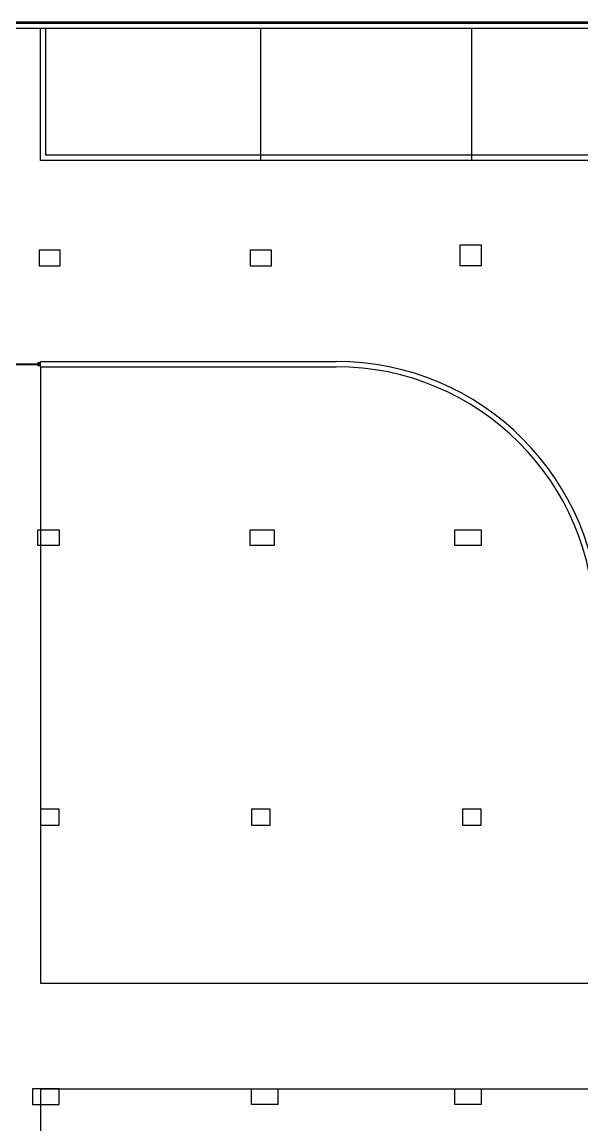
# Model space of a CAD drawing. Header units: millimetres. Extents: x -7718 to 421089, y 87466 to 341395.
# Drawn here: x 274853 to 296075, y 212135 to 253959 of the extents above; entities that cross this region are included whole.
import ezdxf

# ---------------------------------------------------------------- set-up
doc = ezdxf.new("R2010")
doc.units = ezdxf.units.MM
doc.header["$LTSCALE"] = 200
doc.header["$MEASUREMENT"] = 0
doc.layers.add('e-plan', color=9, linetype='CONTINUOUS')

msp = doc.modelspace()

# ---------------------------------------------------------------- linework, layer by layer
at = {"layer": 'e-plan'}
for p, q in [((296783, 253909), (179603, 253909)), ((329653, 253959), (250703, 253959)), ((296783, 253709), (179103, 253709)), ((275553, 248709), (275553, 253709)), ((275753, 248909), (275753, 253709)), ((283903, 248709), (283903, 253705)), ((291903, 248712), (291903, 253709)), ((296783, 248909), (275753, 248909)), ((296783, 248709), (275553, 248709)), ((268403, 240997), (275503, 240997)), ((268403, 240977), (275503, 240977)), ((275553, 241037), (275453, 241037)), ((275453, 241037), (275453, 241002)), ((275453, 241002), (275503, 241002)), ((275503, 240972), (275453, 240972)), ((275453, 240972), (275453, 240937)), ((275453, 240937), (275553, 240937)), ((275503, 241002), (275503, 240972)), ((275553, 241089), (286753, 241089)), ((275553, 240889), (275553, 241089)), ((275553, 241002), (275553, 241037)), ((275553, 240972), (275553, 241002)), ((275553, 240937), (275553, 240972)), ((275553, 240889), (275553, 217509)), ((275553, 240889), (286753, 240889)), ((275553, 217509), (296553, 217509)), ((275553, 213509), (275553, 187709)), ((275553, 213509), (296553, 213509))]:
    msp.add_line(p, q, dxfattribs=at)
at = {"layer": 'e-plan', "ltscale": 0.5}
for p, q in [((291453, 245509), (292253, 245509)), ((291453, 244709), (291453, 245509)), ((292253, 245509), (292253, 244709)), ((276303, 245309), (275503, 245309)), ((275503, 245309), (275503, 244709)), ((276303, 244709), (276303, 245309)), ((284303, 245309), (283503, 245309)), ((283503, 245309), (283503, 244709)), ((284303, 244709), (284303, 245309)), ((275503, 244709), (276303, 244709)), ((283503, 244709), (284303, 244709)), ((292253, 244709), (291453, 244709)), ((275453, 234709), (276253, 234709)), ((275453, 234109), (275453, 234709)), ((276253, 234709), (276253, 234109)), ((283503, 234709), (284403, 234709)), ((283503, 234109), (283503, 234709)), ((284403, 234709), (284403, 234109)), ((291253, 234709), (292253, 234709)), ((291253, 234109), (291253, 234709)), ((292253, 234709), (292253, 234109)), ((276253, 234109), (275453, 234109)), ((284403, 234109), (283503, 234109)), ((292253, 234109), (291253, 234109)), ((276253, 224109), (275553, 224109)), ((275553, 224109), (275553, 223509)), ((276253, 223509), (276253, 224109)), ((284253, 224109), (283553, 224109)), ((283553, 224109), (283553, 223509)), ((284253, 223509), (284253, 224109)), ((292253, 224109), (291553, 224109)), ((291553, 224109), (291553, 223509)), ((292253, 223509), (292253, 224109)), ((275553, 223509), (276253, 223509)), ((283553, 223509), (284253, 223509)), ((291553, 223509), (292253, 223509)), ((276253, 213509), (275253, 213509)), ((275253, 213509), (275253, 212909)), ((276253, 212909), (276253, 213509)), ((283553, 213509), (284553, 213509)), ((283553, 212909), (283553, 213509)), ((284553, 213509), (284553, 212909)), ((291253, 213509), (292253, 213509)), ((291253, 212909), (291253, 213509)), ((292253, 213509), (292253, 212909)), ((275253, 212909), (276253, 212909)), ((284553, 212909), (283553, 212909)), ((292253, 212909), (291253, 212909))]:
    msp.add_line(p, q, dxfattribs=at)
at = {"layer": 'e-plan'}
for radius in [10000, 9800]:
    msp.add_arc((286753, 231089), radius, 0, 90, dxfattribs=at)

doc.saveas('drawing.dxf')
